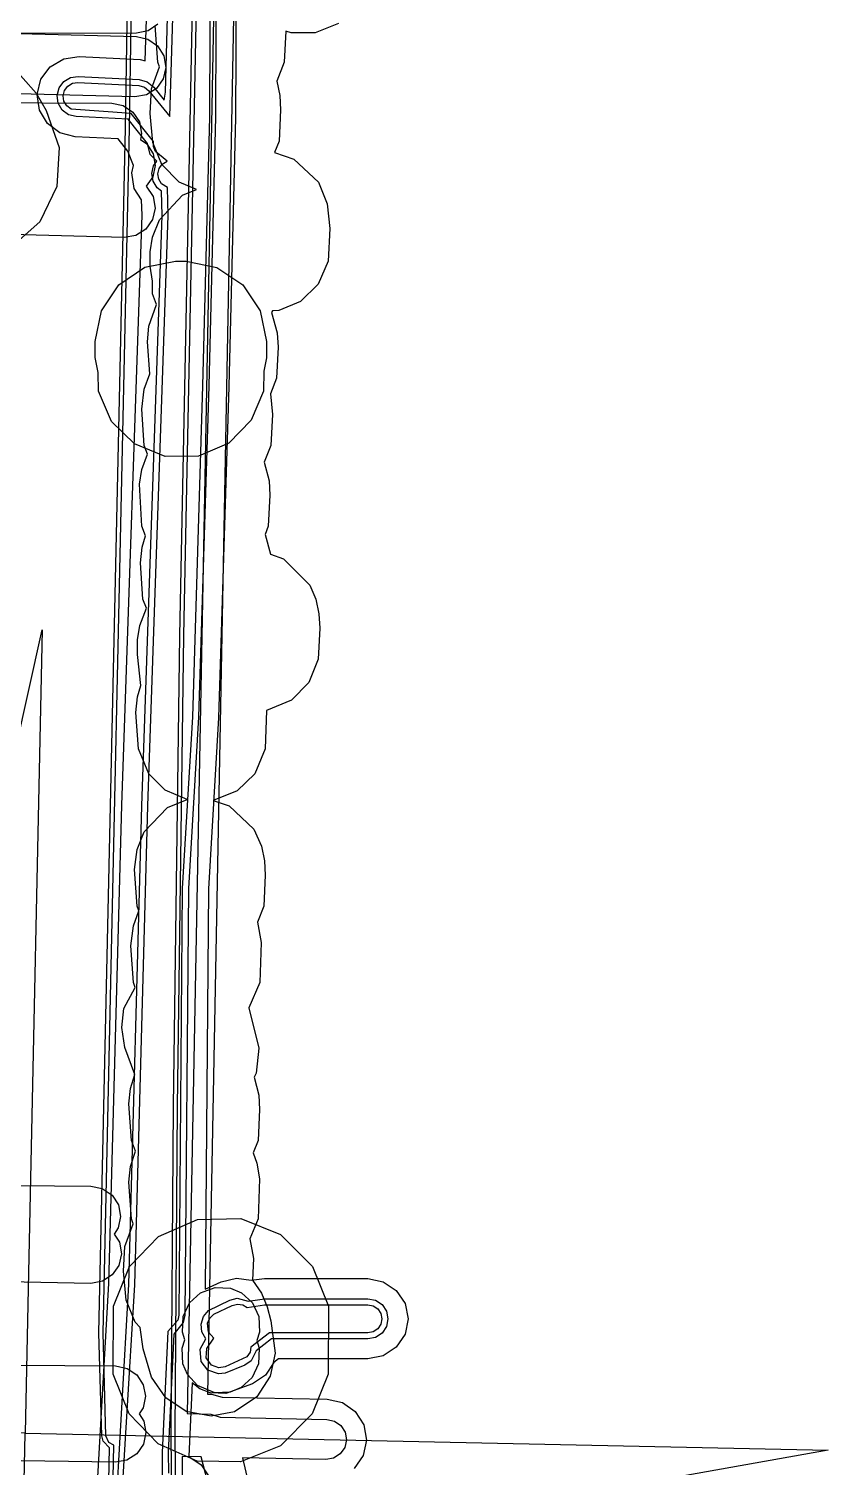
# Model space of a CAD drawing. Header units: metres. Extents: x -3943 to -3664, y 4962 to 6622.
# Drawn here: x -3803.8 to -3764, y 5140.1 to 5211.7 of the extents above; entities that cross this region are included whole.
import ezdxf

# ---------------------------------------------------------------- set-up
doc = ezdxf.new("R2010")
doc.units = ezdxf.units.M
doc.layers.add('AI_GREENING_EXCLUSIONS', color=1, linetype='Continuous')

msp = doc.modelspace()

# ---------------------------------------------------------------- linework, layer by layer
at = {"layer": 'AI_GREENING_EXCLUSIONS'}
for points in [[(-3800.386, 5109.79), (-3799.743, 5141.029), (-3800.071, 5141.366), (-3800.13, 5141.628), (-3800.274, 5146.761), (-3798.953, 5206.737), (-3798.649, 5225.482), (-3797.948, 5250.132), (-3796.846, 5302.512)], [(-3800.189, 5109.636), (-3799.54, 5141.169), (-3799.791, 5141.301), (-3799.93, 5141.634), (-3800.074, 5146.756), (-3798.753, 5206.734), (-3798.449, 5225.477), (-3797.748, 5250.125), (-3796.646, 5302.508)], [(-3793.678, 5301.819), (-3794.26, 5270.079), (-3795.124, 5238.301), (-3796.262, 5181.472), (-3796.586, 5158.029), (-3796.704, 5141.798), (-3796.63, 5134.324)], [(-3793.478, 5301.8), (-3794.06, 5270.075), (-3794.924, 5238.296), (-3796.062, 5181.469), (-3796.386, 5158.027), (-3796.504, 5141.798), (-3796.43, 5134.32)], [(-3792.992, 5295.765), (-3795.886, 5142.744), (-3794.702, 5142.707), (-3794.234, 5142.562), (-3788.933, 5142.45), (-3788.552, 5142.365), (-3788.232, 5142.142), (-3788.022, 5141.813), (-3787.954, 5141.428), (-3788.038, 5141.048), (-3788.262, 5140.728), (-3788.591, 5140.518), (-3788.975, 5140.45), (-3793.127, 5140.538), (-3792.462, 5137.68)], [(-3792.008, 5294.887), (-3794.867, 5143.708), (-3794.666, 5143.706), (-3794.132, 5143.56), (-3788.911, 5143.449), (-3788.149, 5143.281), (-3787.51, 5142.834), (-3787.09, 5142.176), (-3786.954, 5141.407), (-3787.123, 5140.645), (-3787.57, 5140.006)], [(-3800.488, 5136.942), (-3799.781, 5149.218), (-3799.137, 5173.034), (-3798.127, 5202.397), (-3798.165, 5203.162), (-3798.518, 5203.734), (-3798.643, 5204.504), (-3798.557, 5204.872), (-3798.833, 5205.588), (-3799.325, 5206.199), (-3801.46, 5206.307), (-3802.217, 5206.498), (-3802.843, 5206.964), (-3803.243, 5207.634), (-3803.357, 5208.406), (-3803.166, 5209.163), (-3802.7, 5209.789), (-3802.03, 5210.189), (-3801.258, 5210.302), (-3798.228, 5210.149), (-3797.977, 5210.082), (-3797.634, 5221.037)], [(-3799.49, 5136.884), (-3798.782, 5149.161), (-3798.137, 5173.001), (-3797.127, 5202.382), (-3797.158, 5203.595), (-3797.376, 5203.752), (-3797.582, 5204.084), (-3797.644, 5204.469), (-3797.554, 5204.849), (-3797.388, 5205.08), (-3797.719, 5205.412), (-3797.85, 5205.961), (-3798.827, 5207.175), (-3801.41, 5207.306), (-3801.788, 5207.401), (-3802.101, 5207.634), (-3802.301, 5207.969), (-3802.358, 5208.355), (-3802.263, 5208.734), (-3802.03, 5209.047), (-3801.695, 5209.247), (-3801.309, 5209.304), (-3798.278, 5209.15), (-3797.874, 5209.042), (-3797.55, 5208.778), (-3797.029, 5208.131), (-3796.968, 5208.527), (-3796.635, 5221.011)], [(-3799.32, 5135.473), (-3798.483, 5149.143), (-3797.838, 5172.991), (-3796.827, 5202.377), (-3796.855, 5203.778), (-3797.157, 5203.957), (-3797.3, 5204.189), (-3797.344, 5204.458), (-3797.282, 5204.724), (-3797.122, 5204.946), (-3796.886, 5205.09), (-3797.464, 5205.57), (-3797.56, 5205.826), (-3797.552, 5206.07), (-3798.678, 5207.468), (-3801.659, 5207.672), (-3801.879, 5207.835), (-3802.019, 5208.07), (-3802.058, 5208.34), (-3801.992, 5208.605), (-3801.828, 5208.824), (-3801.594, 5208.964), (-3801.324, 5209.004), (-3798.293, 5208.85), (-3798.011, 5208.775), (-3797.784, 5208.59), (-3796.751, 5207.307), (-3796.335, 5221.003)], [(-3794.714, 5220.192), (-3794.77, 5207.302), (-3795.112, 5193.909), (-3795.615, 5177.418), (-3796.124, 5168.875), (-3796.299, 5147.644), (-3796.354, 5147.38), (-3796.841, 5146.818), (-3797.126, 5140.806), (-3797.128, 5139.468)], [(-3794.414, 5220.164), (-3794.47, 5207.294), (-3794.812, 5193.901), (-3795.315, 5177.409), (-3795.824, 5168.872), (-3795.999, 5147.64), (-3796.077, 5147.264), (-3796.546, 5146.689), (-3796.826, 5140.794), (-3796.816, 5139.768)], [(-3793.415, 5220.071), (-3793.471, 5207.269), (-3793.813, 5193.876), (-3794.316, 5177.378), (-3794.824, 5168.861), (-3794.985, 5148.923), (-3794.191, 5149.296), (-3793.434, 5149.483), (-3792.69, 5149.371), (-3792.031, 5149.454), (-3786.882, 5149.454), (-3786.116, 5149.302), (-3785.468, 5148.868), (-3785.034, 5148.219), (-3784.882, 5147.454), (-3785.034, 5146.689), (-3785.468, 5146.04), (-3786.116, 5145.606), (-3786.882, 5145.454), (-3791.341, 5145.454), (-3791.568, 5145.277), (-3791.985, 5144.651), (-3792.634, 5144.217), (-3793.964, 5143.729), (-3794.744, 5143.765), (-3795.246, 5143.965), (-3795.64, 5144.267), (-3795.801, 5140.593), (-3795.187, 5140.183), (-3794.753, 5139.534)], [(-3797.343, 5211.905), (-3797.829, 5211.578), (-3798.403, 5211.462), (-3804.248, 5211.442), (-3798.407, 5211.29), (-3797.836, 5211.161), (-3797.358, 5210.824), (-3797.046, 5210.329), (-3796.946, 5209.752), (-3797.075, 5209.181), (-3797.413, 5208.703), (-3797.908, 5208.391), (-3798.485, 5208.291), (-3805.618, 5208.476)], [(-3788.352, 5211.939), (-3789.517, 5211.47), (-3790.704, 5211.47), (-3790.97, 5211.563), (-3791.047, 5210.019), (-3791.425, 5209.075), (-3791.268, 5208.352), (-3791.229, 5207.635), (-3791.306, 5206.09), (-3791.53, 5205.514), (-3790.575, 5205.192), (-3789.351, 5204.034), (-3788.905, 5202.958), (-3788.771, 5201.741), (-3788.865, 5200.115), (-3789.363, 5198.965), (-3790.241, 5198.109), (-3791.324, 5197.656), (-3791.641, 5197.64), (-3791.677, 5197.554), (-3791.398, 5196.543), (-3791.359, 5195.826), (-3791.436, 5194.281), (-3791.74, 5193.512), (-3791.64, 5192.471), (-3791.717, 5190.926), (-3792.046, 5190.098), (-3791.807, 5189.181), (-3791.768, 5188.464), (-3791.845, 5186.919), (-3792.001, 5186.504), (-3791.741, 5185.519), (-3791.085, 5185.291), (-3789.776, 5183.986), (-3789.476, 5183.277), (-3789.321, 5182.558), (-3789.282, 5181.841), (-3789.359, 5180.296), (-3789.829, 5179.131), (-3790.684, 5178.254), (-3791.937, 5177.739), (-3792.004, 5175.823), (-3792.519, 5174.591), (-3793.396, 5173.736), (-3794.584, 5173.266), (-3793.795, 5172.997), (-3792.571, 5171.838), (-3792.185, 5170.982), (-3792.03, 5170.263), (-3791.991, 5169.546), (-3792.068, 5168.001), (-3792.385, 5167.203), (-3792.194, 5166.194), (-3792.259, 5164.202), (-3792.806, 5162.938), (-3792.31, 5160.927), (-3792.452, 5159.679), (-3792.544, 5159.485), (-3792.316, 5158.593), (-3792.277, 5157.876), (-3792.354, 5156.331), (-3792.596, 5155.712), (-3792.41, 5155.198), (-3792.289, 5154.428), (-3792.354, 5152.436), (-3792.756, 5151.434), (-3792.575, 5150.45), (-3792.623, 5149.379), (-3792.187, 5148.732), (-3791.898, 5148.055), (-3791.723, 5147.359), (-3791.505, 5145.744), (-3791.744, 5144.594), (-3792.416, 5143.57), (-3793.528, 5142.83), (-3794.693, 5142.604), (-3795.926, 5142.844), (-3796.95, 5143.516), (-3797.659, 5144.55), (-3798.066, 5145.952), (-3798.223, 5147.023), (-3798.472, 5147.293), (-3798.925, 5148.377), (-3799.058, 5149.83), (-3798.99, 5151.052), (-3798.568, 5152.185), (-3798.568, 5152.185), (-3798.656, 5152.436), (-3798.784, 5154.255), (-3798.704, 5155.03), (-3798.454, 5155.807), (-3798.656, 5156.331), (-3798.784, 5158.15), (-3798.704, 5158.925), (-3798.485, 5159.616), (-3798.992, 5160.967), (-3799.133, 5161.964), (-3799.039, 5162.898), (-3798.475, 5163.955), (-3798.561, 5164.202), (-3798.689, 5166.021), (-3798.559, 5167.019), (-3798.288, 5167.763), (-3798.37, 5168.001), (-3798.498, 5169.82), (-3798.368, 5170.818), (-3798.029, 5171.693), (-3796.869, 5172.915), (-3795.884, 5173.305), (-3796.981, 5173.781), (-3797.791, 5174.591), (-3798.306, 5175.823), (-3798.434, 5177.642), (-3798.354, 5178.417), (-3798.183, 5178.976), (-3798.359, 5180.533), (-3798.358, 5181.251), (-3798.241, 5181.978), (-3797.913, 5182.832), (-3798.083, 5183.279), (-3798.211, 5185.098), (-3798.131, 5185.873), (-3797.96, 5186.431), (-3798.147, 5186.919), (-3798.262, 5189.009), (-3798.145, 5189.736), (-3797.86, 5190.506), (-3798.019, 5190.926), (-3798.147, 5192.745), (-3798.017, 5193.743), (-3797.738, 5194.503), (-3797.866, 5196.1), (-3797.786, 5196.875), (-3797.406, 5197.957), (-3797.608, 5198.481), (-3797.608, 5199.11), (-3797.724, 5199.853), (-3797.723, 5200.571), (-3797.606, 5201.298), (-3797.267, 5202.173), (-3796.107, 5203.395), (-3795.424, 5203.672), (-3796.283, 5204.048), (-3797.138, 5204.925), (-3797.591, 5206.009), (-3797.724, 5207.462), (-3797.656, 5208.684), (-3797.267, 5209.782), (-3797.349, 5210.019), (-3797.477, 5211.838)], [(-3806.621, 5208.005), (-3799.637, 5207.982), (-3799.064, 5207.861), (-3798.581, 5207.531), (-3798.261, 5207.041), (-3798.153, 5206.466), (-3798.215, 5206.168), (-3797.895, 5205.946), (-3797.578, 5205.454), (-3797.475, 5204.878), (-3797.599, 5204.306), (-3797.92, 5203.843), (-3797.579, 5203.327), (-3797.48, 5202.75), (-3797.609, 5202.18), (-3797.947, 5201.702), (-3798.442, 5201.389), (-3799.019, 5201.29), (-3806.542, 5201.488)], [(-3807.939, 5154.13), (-3800.682, 5154.064), (-3800.109, 5153.945), (-3799.625, 5153.615), (-3799.305, 5153.126), (-3799.196, 5152.551), (-3799.315, 5151.978), (-3799.52, 5151.677), (-3799.256, 5151.265), (-3799.153, 5150.689), (-3799.278, 5150.117), (-3799.613, 5149.637), (-3800.105, 5149.321), (-3800.682, 5149.218), (-3808.164, 5149.362)], [(-3807.017, 5145.168), (-3799.448, 5145.108), (-3798.875, 5144.989), (-3798.391, 5144.66), (-3798.07, 5144.171), (-3797.96, 5143.596), (-3798.079, 5143.023), (-3798.277, 5142.732), (-3798.04, 5142.364), (-3797.935, 5141.788), (-3798.058, 5141.216), (-3798.391, 5140.734), (-3798.883, 5140.417), (-3799.458, 5140.312), (-3806.514, 5140.425)], [(-3794.559, 5138.166), (-3795.184, 5140.582), (-3796.134, 5140.602), (-3796.09, 5134.95)]]:
    msp.add_lwpolyline(points, dxfattribs=at)
for points in [[(-3812.987, 5206.945), (-3812.136, 5208.701), (-3810.678, 5209.997), (-3810.24, 5210.255), (-3808.397, 5210.894), (-3806.45, 5210.78), (-3804.694, 5209.929), (-3803.398, 5208.472), (-3802.897, 5207.618), (-3802.257, 5205.775), (-3802.372, 5203.828), (-3803.222, 5202.072), (-3804.68, 5200.776), (-3805.118, 5200.519), (-3806.961, 5199.879), (-3808.909, 5199.993), (-3810.664, 5200.844), (-3811.961, 5202.302), (-3812.461, 5203.155), (-3813.101, 5204.998), (-3812.987, 5206.945)], [(-3799.29, 5198.939), (-3797.992, 5199.806), (-3796.461, 5200.111), (-3795.939, 5200.106), (-3794.408, 5199.801), (-3793.111, 5198.934), (-3792.244, 5197.637), (-3791.939, 5196.106), (-3791.939, 5195.3), (-3792.07, 5194.641), (-3792.086, 5193.638), (-3792.69, 5192.194), (-3793.814, 5191.05), (-3795.322, 5190.403), (-3796.983, 5190.387), (-3798.505, 5191.007), (-3799.649, 5192.13), (-3800.296, 5193.638), (-3800.312, 5194.559), (-3800.461, 5195.309), (-3800.461, 5196.111), (-3800.157, 5197.642), (-3799.29, 5198.939)], [(-3811.015, 5148.48), (-3810.474, 5148.576), (-3803.099, 5181.76), (-3803.78, 5149.767), (-3803.95, 5141.769), (-3811.152, 5141.922), (-3811.462, 5127.153), (-3851.453, 5128.016), (-3817.987, 5133.962), (-3816.197, 5142.03), (-3843.941, 5142.62), (-3814.92, 5147.785), (-3810.623, 5167.144), (-3811.015, 5148.48)], [(-3795.364, 5152.407), (-3793.209, 5152.443), (-3791.229, 5151.652), (-3789.639, 5150.062), (-3788.848, 5148.081), (-3788.862, 5144.702), (-3789.653, 5142.721), (-3791.243, 5141.131), (-3793.224, 5140.34), (-3795.378, 5140.375), (-3797.327, 5141.227), (-3798.774, 5142.721), (-3799.565, 5144.702), (-3799.55, 5148.081), (-3798.759, 5150.062), (-3797.312, 5151.556), (-3795.364, 5152.407)], [(-3796.084, 5147.564), (-3795.761, 5148.248), (-3795.213, 5148.75), (-3794.496, 5149.012), (-3793.727, 5148.977), (-3793.185, 5148.75), (-3792.637, 5148.248), (-3792.314, 5147.564), (-3792.279, 5146.795), (-3792.417, 5146.374), (-3792.293, 5145.988), (-3792.328, 5145.219), (-3792.652, 5144.534), (-3793.2, 5144.033), (-3793.741, 5143.806), (-3794.51, 5143.771), (-3795.37, 5144.129), (-3795.872, 5144.677), (-3796.098, 5145.219), (-3796.134, 5145.988), (-3795.996, 5146.409), (-3796.119, 5146.795), (-3796.084, 5147.564)], [(-3794.956, 5146.452), (-3795.145, 5146.803), (-3795.182, 5147.191), (-3795.067, 5147.564), (-3794.818, 5147.864), (-3793.766, 5148.391), (-3793.388, 5148.484), (-3792.844, 5148.331), (-3792.031, 5148.454), (-3786.882, 5148.454), (-3786.499, 5148.378), (-3786.175, 5148.161), (-3785.958, 5147.837), (-3785.882, 5147.454), (-3785.958, 5147.071), (-3786.175, 5146.747), (-3786.499, 5146.53), (-3786.882, 5146.454), (-3791.686, 5146.454), (-3792.44, 5145.864), (-3792.693, 5145.358), (-3793.017, 5145.141), (-3793.995, 5144.743), (-3794.322, 5144.718), (-3794.856, 5144.902), (-3795.186, 5145.323), (-3795.233, 5145.947), (-3794.956, 5146.452)], [(-3794.549, 5146.497), (-3794.821, 5146.791), (-3794.869, 5147.244), (-3794.758, 5147.494), (-3794.559, 5147.681), (-3793.639, 5148.119), (-3793.374, 5148.185), (-3793.104, 5148.144), (-3792.895, 5148.018), (-3792.031, 5148.154), (-3786.882, 5148.154), (-3786.614, 5148.101), (-3786.387, 5147.949), (-3786.235, 5147.722), (-3786.182, 5147.454), (-3786.235, 5147.186), (-3786.387, 5146.959), (-3786.614, 5146.807), (-3786.882, 5146.754), (-3791.789, 5146.754), (-3792.706, 5146.037), (-3792.753, 5145.797), (-3792.905, 5145.57), (-3793.995, 5145.06), (-3794.305, 5145.015), (-3794.678, 5145.143), (-3794.937, 5145.519), (-3794.91, 5145.974), (-3794.549, 5146.497)], [(-3799.221, 5126.888), (-3771.471, 5126.289), (-3800.501, 5121.132), (-3804.802, 5101.778), (-3804.404, 5120.438), (-3804.937, 5120.344), (-3812.3, 5087.161), (-3811.462, 5127.153), (-3804.265, 5126.997), (-3804.121, 5133.771), (-3803.95, 5141.769), (-3763.959, 5140.918), (-3797.427, 5134.962), (-3799.221, 5126.888)]]:
    msp.add_lwpolyline(points, close=True, dxfattribs=at)

doc.saveas('drawing.dxf')
